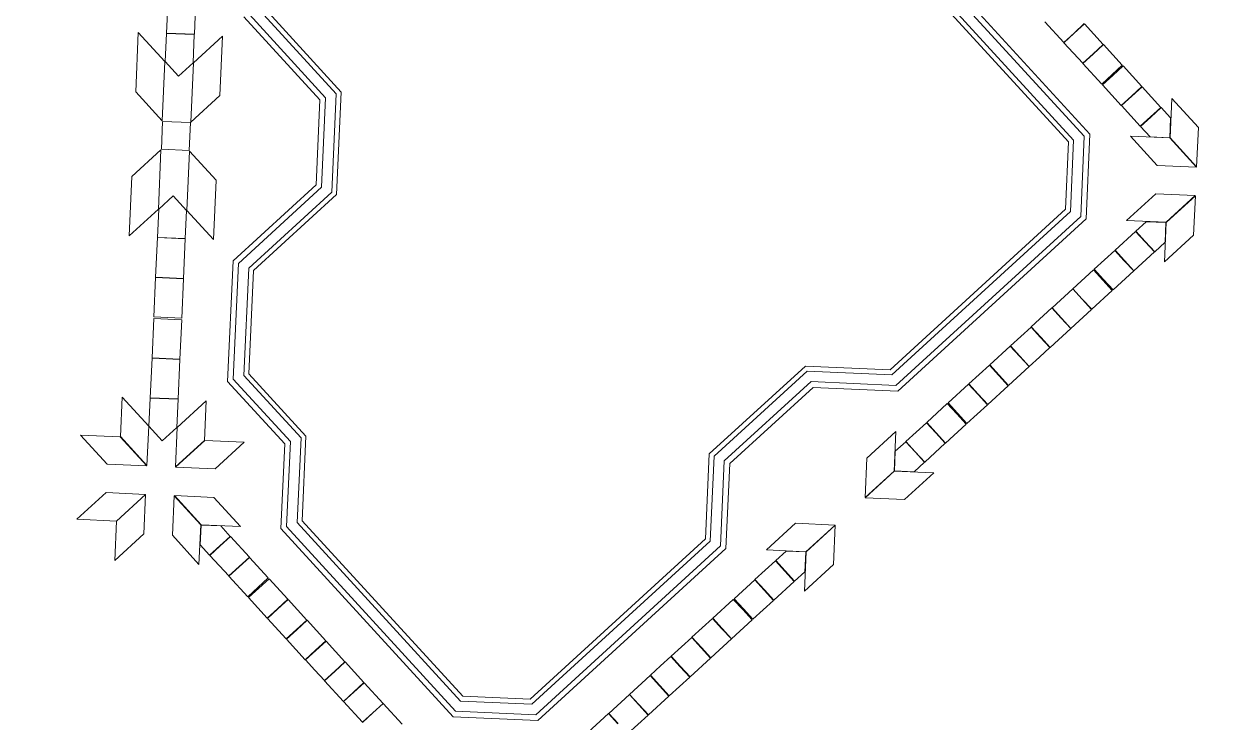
# Model space of a CAD drawing. Header units: inches. Extents: x 733725 to 1472938, y 4017711 to 8040520.
# Drawn here: x 734896.25 to 734913.26, y 4018814.39 to 4018824.41 of the extents above; entities that cross this region are included whole.
import ezdxf

# ---------------------------------------------------------------- set-up
doc = ezdxf.new("R2010")
doc.units = ezdxf.units.IN
doc.header["$MEASUREMENT"] = 0
doc.layers.add('H-HARAM3', color=123, linetype='Continuous', lineweight=5)
doc.layers.add('H-MAFSALL', color=31, linetype='Continuous', lineweight=13)

msp = doc.modelspace()

# ---------------------------------------------------------------- hatches: boundary and pattern name
at = {"layer": 'H-MAFSALL'}
h = msp.add_hatch(dxfattribs=at)
h.set_pattern_fill('ANGLE', color=256, scale=0.3, angle=45, style=0)
h.set_pattern_definition([(44.999999983, (-0.0012, 0.0002), (-1.4817422595, 1.4817422604), [1.524, -0.5715]), (134.999999983, (-0.0012, 0.0002), (-1.4817422604, -1.4817422595), [1.524, -0.5715])])
edge = h.paths.add_edge_path(flags=16)
edge.add_arc((734483.445, 4019138.19), 8, -50, 310)
edge = h.paths.add_edge_path(flags=16)
edge.add_arc((735041.69, 4018744.78), 5, 130, 310)
edge.add_arc((735041.69, 4018744.78), 5, -50, 130)
edge = h.paths.add_edge_path(flags=16)
edge.add_arc((734929.449, 4018650.032), 10, 307.1029, 310)
edge.add_line((734935.877, 4018642.372), (734935.481, 4018642.057))
edge = h.paths.add_edge_path(flags=16)
edge.add_arc((734448.304, 4018988.959), 5, -50, 310)
edge = h.paths.add_edge_path(flags=16)
edge.add_arc((734929.449, 4018650.032), 10, -50, 310)
edge = h.paths.add_edge_path()
edge.add_line((734470.495, 4018819.804), (734535.003, 4018852.189))
edge.add_line((734535.003, 4018852.189), (734535.003, 4018852.189))
edge.add_line((734535.003, 4018852.189), (734572.914, 4018810.916))
edge.add_arc((734615.714, 4018815.067), 43, 185.5397, 259.5981)
edge.add_line((734607.95, 4018772.774), (734656.259, 4018720.181))
edge.add_line((734656.259, 4018720.181), (734681.017, 4018702.881))
edge.add_line((734681.017, 4018702.881), (734689.467, 4018687.669))
edge.add_line((734689.467, 4018687.669), (734694.857, 4018680.12))
edge.add_line((734694.857, 4018680.12), (734719.321, 4018651.346))
edge.add_line((734719.321, 4018651.346), (734735.321, 4018631.946))
edge.add_line((734735.321, 4018631.946), (734738.811, 4018624.304))
edge.add_line((734738.811, 4018624.304), (734748.26, 4018603.512))
edge.add_line((734748.26, 4018603.512), (734747.516, 4018601.656))
edge.add_arc((734785.506, 4018511.871), 97.491, 107.72929, 112.93457, ccw=False)
edge.add_arc((734656.551, 4018541.881), 117.492, 25.08126, 32.34036, ccw=False)
edge.add_line((734762.964, 4018591.686), (734809.18, 4018581.942))
edge.add_line((734809.18, 4018581.942), (734866.219, 4018571.729))
edge.add_line((734866.219, 4018571.729), (734867.898, 4018578.513))
edge.add_line((734867.898, 4018578.513), (734907.725, 4018615.005))
edge.add_line((734907.725, 4018615.005), (734912.431, 4018609.829))
edge.add_line((734912.431, 4018609.829), (734975.64, 4018667.103))
edge.add_line((734975.64, 4018667.103), (734970.981, 4018672.229))
edge.add_line((734970.981, 4018672.229), (735032.04, 4018727.74))
edge.add_line((735032.04, 4018727.74), (735037.306, 4018722.006))
edge.add_line((735037.306, 4018722.006), (735052.413, 4018735.663))
edge.add_line((735052.413, 4018735.663), (735059.338, 4018741.922))
edge.add_line((735059.338, 4018741.922), (735066.401, 4018748.341))
edge.add_line((735066.401, 4018748.341), (735061.106, 4018754.165))
edge.add_line((735061.106, 4018754.165), (735117.118, 4018805.091))
edge.add_line((735117.118, 4018805.091), (735104.817, 4018818.622))
edge.add_line((735104.817, 4018818.622), (734958.677, 4018685.762))
edge.add_line((734958.677, 4018685.762), (734951.519, 4018693.635))
edge.add_line((734951.519, 4018693.635), (734933.872, 4018677.591))
edge.add_line((734933.872, 4018677.591), (734905.385, 4018651.693))
edge.add_line((734905.385, 4018651.693), (734888.108, 4018635.985))
edge.add_line((734888.108, 4018635.985), (734892.767, 4018630.86))
edge.add_line((734892.767, 4018630.86), (734854.667, 4018596.221))
edge.add_line((734854.667, 4018596.221), (734784.293, 4018608.823))
edge.add_arc((734788.7, 4018633.431), 25, 217.1653, 259.8479, ccw=False)
edge.add_line((734768.777, 4018618.328), (734704.047, 4018703.715))
edge.add_line((734704.047, 4018703.715), (734708.534, 4018710.947))
edge.add_line((734708.534, 4018710.947), (734700.207, 4018716.114))
edge.add_line((734700.207, 4018716.114), (734704.039, 4018722.289))
edge.add_line((734704.039, 4018722.289), (734698.091, 4018725.98))
edge.add_line((734698.091, 4018725.98), (734702.273, 4018732.721))
edge.add_line((734702.273, 4018732.721), (734702.336, 4018732.679))
edge.add_arc((734708.117, 4018741.415), 10.475, 236.5024, 314.0512)
edge.add_line((734715.401, 4018733.886), (734717.159, 4018735.485))
edge.add_line((734717.159, 4018735.485), (734722.231, 4018740.095))
edge.add_line((734722.231, 4018740.095), (734720.065, 4018742.478))
edge.add_line((734720.065, 4018742.478), (734726.132, 4018747.994))
edge.add_line((734726.132, 4018747.994), (734719.41, 4018755.387))
edge.add_line((734719.41, 4018755.387), (734713.218, 4018749.758))
edge.add_line((734713.218, 4018749.758), (734710.291, 4018752.978))
edge.add_line((734710.291, 4018752.978), (734716.483, 4018758.607))
edge.add_line((734716.483, 4018758.607), (734709.759, 4018766.003))
edge.add_line((734709.759, 4018766.003), (734703.567, 4018760.373))
edge.add_line((734703.567, 4018760.373), (734700.64, 4018763.593))
edge.add_line((734700.64, 4018763.593), (734706.832, 4018769.222))
edge.add_line((734706.832, 4018769.222), (734700.111, 4018776.616))
edge.add_line((734700.111, 4018776.616), (734694.4, 4018771.424))
edge.add_line((734694.4, 4018771.424), (734692.234, 4018773.807))
edge.add_line((734692.234, 4018773.807), (734686.631, 4018768.713))
edge.add_line((734686.631, 4018768.713), (734683.931, 4018766.258))
edge.add_arc((734691.488, 4018755.604), 13.062, 125.3471, 234.1486)
edge.add_line((734683.838, 4018745.017), (734679.674, 4018738.306))
edge.add_line((734679.674, 4018738.306), (734673.726, 4018741.996))
edge.add_line((734673.726, 4018741.996), (734673.41, 4018741.491))
edge.add_line((734673.41, 4018741.491), (734673.274, 4018741.576))
edge.add_line((734673.274, 4018741.576), (734669.424, 4018735.372))
edge.add_line((734669.424, 4018735.372), (734662.891, 4018739.425))
edge.add_line((734662.891, 4018739.425), (734661.12, 4018740.524))
edge.add_line((734661.12, 4018740.524), (734662.269, 4018742.424))
edge.add_line((734662.269, 4018742.424), (734639.091, 4018767.919))
edge.add_line((734639.091, 4018767.919), (734644.863, 4018773.166))
edge.add_line((734644.863, 4018773.166), (734641.27, 4018777.117))
edge.add_line((734641.27, 4018777.117), (734635.499, 4018771.87))
edge.add_line((734635.499, 4018771.87), (734624.539, 4018783.924))
edge.add_line((734624.539, 4018783.924), (734623.801, 4018783.25))
edge.add_line((734623.801, 4018783.25), (734611.491, 4018796.79))
edge.add_line((734611.491, 4018796.79), (734615.969, 4018800.904))
edge.add_line((734615.969, 4018800.904), (734613.206, 4018803.943))
edge.add_line((734613.206, 4018803.943), (734611.359, 4018802.264))
edge.add_line((734611.359, 4018802.264), (734611.02, 4018802.637))
edge.add_line((734611.02, 4018802.637), (734608.08, 4018802.777))
edge.add_line((734608.08, 4018802.777), (734607.708, 4018802.438))
edge.add_line((734607.708, 4018802.438), (734600.959, 4018809.861))
edge.add_line((734600.959, 4018809.861), (734601.332, 4018810.2))
edge.add_line((734601.332, 4018810.2), (734601.471, 4018813.14))
edge.add_line((734601.471, 4018813.14), (734601.133, 4018813.512))
edge.add_line((734601.133, 4018813.512), (734602.98, 4018815.191))
edge.add_line((734602.98, 4018815.191), (734600.195, 4018818.254))
edge.add_line((734600.195, 4018818.254), (734595.696, 4018814.164))
edge.add_line((734595.696, 4018814.164), (734583.386, 4018827.704))
edge.add_line((734583.386, 4018827.704), (734584.128, 4018828.375))
edge.add_line((734584.128, 4018828.375), (734573.169, 4018840.43))
edge.add_line((734573.169, 4018840.43), (734578.94, 4018845.677))
edge.add_line((734578.94, 4018845.677), (734575.348, 4018849.628))
edge.add_line((734575.348, 4018849.628), (734569.576, 4018844.381))
edge.add_line((734569.576, 4018844.381), (734546.398, 4018869.875))
edge.add_line((734546.398, 4018869.875), (734544.397, 4018868.912))
edge.add_line((734544.397, 4018868.912), (734540.057, 4018877.668))
edge.add_line((734540.057, 4018877.668), (734546.599, 4018880.911))
edge.add_line((734546.599, 4018880.911), (734546.526, 4018881.057))
edge.add_line((734546.526, 4018881.057), (734547.06, 4018881.322))
edge.add_line((734547.06, 4018881.322), (734543.952, 4018887.593))
edge.add_line((734543.952, 4018887.593), (734551.028, 4018891.101))
edge.add_arc((734562.294, 4018897.711), 13.062, 210.4016, 319.2031)
edge.add_line((734572.182, 4018889.177), (734580.485, 4018896.725))
edge.add_line((734580.485, 4018896.725), (734578.319, 4018899.107))
edge.add_line((734578.319, 4018899.107), (734584.029, 4018904.299))
edge.add_line((734584.029, 4018904.299), (734577.183, 4018911.579))
edge.add_line((734577.183, 4018911.579), (734571.116, 4018906.063))
edge.add_line((734571.116, 4018906.063), (734568.189, 4018909.283))
edge.add_line((734568.189, 4018909.283), (734574.256, 4018914.799))
edge.add_line((734574.256, 4018914.799), (734567.532, 4018922.195))
edge.add_line((734567.532, 4018922.195), (734561.465, 4018916.679))
edge.add_line((734561.465, 4018916.679), (734558.538, 4018919.898))
edge.add_line((734558.538, 4018919.898), (734564.605, 4018925.414))
edge.add_line((734564.605, 4018925.414), (734558.008, 4018932.921))
edge.add_line((734558.008, 4018932.921), (734551.941, 4018927.405))
edge.add_line((734551.941, 4018927.405), (734549.774, 4018929.787))
edge.add_line((734549.774, 4018929.787), (734542.945, 4018923.578))
edge.add_arc((734549.637, 4018915.633), 10.388, 130.1084, 208.8482)
edge.add_line((734540.538, 4018910.621), (734533.43, 4018907.097))
edge.add_line((734533.43, 4018907.097), (734530.321, 4018913.369))
edge.add_line((734530.321, 4018913.369), (734523.81, 4018910.141))
edge.add_line((734523.81, 4018910.141), (734519.422, 4018918.991))
edge.add_line((734519.422, 4018918.991), (734518.414, 4018918.49))
edge.add_line((734518.414, 4018918.49), (734483.652, 4018963.612))
edge.add_line((734483.652, 4018963.612), (734466.216, 4018986.25))
edge.add_arc((734446.342, 4018986.524), 19.876, -0.7881, 95.2465)
edge.add_line((734444.525, 4019006.316), (734441.745, 4019010.015))
edge.add_arc((734457.733, 4019022.03), 20, 159.6381, 216.9245, ccw=False)
edge.add_line((734438.983, 4019028.989), (734449.624, 4019057.661))
edge.add_arc((734468.375, 4019050.702), 20, 132.2751, 159.6381, ccw=False)
edge.add_line((734454.921, 4019065.5), (734492.174, 4019099.369))
edge.add_line((734492.174, 4019099.369), (734492.352, 4019103.094))
edge.add_line((734492.352, 4019103.094), (734518.495, 4019128.91))
edge.add_line((734518.495, 4019128.91), (734515.932, 4019129.032))
edge.add_line((734515.932, 4019129.032), (734509.618, 4019135.985))
edge.add_line((734509.618, 4019135.985), (734510.13, 4019146.749))
edge.add_line((734510.13, 4019146.749), (734519.735, 4019155.04))
edge.add_line((734519.735, 4019155.04), (734521.152, 4019171.133))
edge.add_line((734521.152, 4019171.133), (734507.472, 4019199.486))
edge.add_line((734507.472, 4019199.486), (734476.686, 4019171.099))
edge.add_line((734476.686, 4019171.099), (734472.574, 4019167.308))
edge.add_line((734472.574, 4019167.308), (734466.913, 4019162.087))
edge.add_line((734466.913, 4019162.087), (734466.392, 4019149.251))
edge.add_line((734466.392, 4019149.251), (734473.058, 4019142.023))
edge.add_line((734473.058, 4019142.023), (734470.728, 4019136.003))
edge.add_line((734470.728, 4019136.003), (734468.209, 4019122.907))
edge.add_line((734468.209, 4019122.907), (734466.607, 4019104.847))
edge.add_line((734466.607, 4019104.847), (734464.67, 4019103.328))
edge.add_line((734464.67, 4019103.328), (734460.43, 4019099.47))
edge.add_line((734460.43, 4019099.47), (734439.912, 4019080.557))
edge.add_arc((734466.972, 4019051.099), 40, 132.5703, 159.9333)
edge.add_line((734429.4, 4019064.824), (734425.787, 4019054.932))
edge.add_arc((734492.611, 4019019.499), 75.638, 152.06563, 155.27115)
edge.add_line((734423.91, 4019051.14), (734418.436, 4019034.299))
edge.add_line((734418.436, 4019034.299), (734418.393, 4019032.833))
edge.add_arc((734464.107, 4019027.499), 46.024, 173.3446, 190.8662)
edge.add_arc((734458.101, 4019026.815), 40, 191.5252, 222.5703)
edge.add_line((734428.643, 4018999.755), (734431.55, 4018996.591))
edge.add_arc((734450.637, 4018990.594), 20.007, 162.5586, 282.582)
edge.add_line((734454.995, 4018971.068), (734472.935, 4018951.538))
edge.add_line((734472.935, 4018951.538), (734489.366, 4018933.651))
edge.add_line((734489.366, 4018933.651), (734498.083, 4018916.295))
edge.add_line((734498.083, 4018916.295), (734467.009, 4018900.695))
edge.add_line((734467.009, 4018900.695), (734457.734, 4018896.038))
edge.add_line((734457.734, 4018896.038), (734446.846, 4018890.572))
edge.add_line((734446.846, 4018890.572), (734436.474, 4018885.365))
edge.add_line((734436.474, 4018885.365), (734448.8, 4018875.981))
edge.add_line((734448.8, 4018875.981), (734461.775, 4018837.145))
edge.add_line((734461.775, 4018837.145), (734470.495, 4018819.804))

# ---------------------------------------------------------------- linework, layer by layer
at = {"layer": 'H-HARAM3'}
for p, q in [((734909.067, 4018825.526), (734911.537, 4018822.826)), ((734909.067, 4018825.526), (734911.537, 4018822.826)), ((734909.031, 4018825.447), (734911.456, 4018822.796)), ((734909.031, 4018825.447), (734911.456, 4018822.796)), ((734908.93, 4018825.232), (734911.232, 4018822.715)), ((734908.93, 4018825.232), (734911.232, 4018822.715)), ((734908.962, 4018825.3), (734911.303, 4018822.741)), ((734908.962, 4018825.3), (734911.303, 4018822.741)), ((734898.294, 4018824.277), (734898.319, 4018824.844)), ((734898.294, 4018824.277), (734898.319, 4018824.844)), ((734898.719, 4018824.826), (734898.694, 4018824.259)), ((734898.719, 4018824.826), (734898.694, 4018824.259)), ((734900.494, 4018823.319), (734899.403, 4018824.512)), ((734900.494, 4018823.319), (734899.403, 4018824.512)), ((734900.576, 4018823.349), (734899.485, 4018824.541)), ((734900.576, 4018823.349), (734899.485, 4018824.541)), ((734900.728, 4018823.404), (734899.637, 4018824.597)), ((734900.728, 4018823.404), (734899.637, 4018824.597)), ((734900.8, 4018823.43), (734899.709, 4018824.623)), ((734900.8, 4018823.43), (734899.709, 4018824.623)), ((734911.161, 4018824.142), (734910.891, 4018824.437)), ((734911.161, 4018824.142), (734910.891, 4018824.437)), ((734911.456, 4018824.412), (734911.309, 4018824.277)), ((734911.456, 4018824.412), (734911.309, 4018824.277)), ((734911.312, 4018824.274), (734911.459, 4018824.409)), ((734911.312, 4018824.274), (734911.459, 4018824.409)), ((734911.459, 4018824.409), (734911.729, 4018824.114)), ((734911.459, 4018824.409), (734911.729, 4018824.114)), ((734897.89, 4018824.286), (734897.852, 4018823.435)), ((734897.89, 4018824.286), (734897.852, 4018823.435)), ((734898.271, 4018823.868), (734897.89, 4018824.286)), ((734898.271, 4018823.868), (734897.89, 4018824.286)), ((734898.276, 4018823.87), (734898.294, 4018824.273)), ((734898.276, 4018823.87), (734898.294, 4018824.273)), ((734898.694, 4018824.259), (734898.294, 4018824.277)), ((734898.694, 4018824.259), (734898.294, 4018824.277)), ((734898.294, 4018824.273), (734898.693, 4018824.255)), ((734898.294, 4018824.273), (734898.693, 4018824.255)), ((734898.693, 4018824.255), (734898.676, 4018823.852)), ((734898.693, 4018824.255), (734898.676, 4018823.852)), ((734898.68, 4018823.85), (734899.097, 4018824.232)), ((734898.68, 4018823.85), (734899.097, 4018824.232)), ((734899.097, 4018824.232), (734899.059, 4018823.381)), ((734899.097, 4018824.232), (734899.059, 4018823.381)), ((734911.309, 4018824.277), (734911.161, 4018824.142)), ((734911.309, 4018824.277), (734911.161, 4018824.142)), ((734911.164, 4018824.139), (734911.312, 4018824.274)), ((734911.164, 4018824.139), (734911.312, 4018824.274)), ((734911.434, 4018823.844), (734911.164, 4018824.139)), ((734911.434, 4018823.844), (734911.164, 4018824.139)), ((734911.582, 4018823.979), (734911.434, 4018823.844)), ((734911.582, 4018823.979), (734911.434, 4018823.844)), ((734911.437, 4018823.841), (734911.585, 4018823.976)), ((734911.437, 4018823.841), (734911.585, 4018823.976)), ((734911.729, 4018824.114), (734911.582, 4018823.979)), ((734911.729, 4018824.114), (734911.582, 4018823.979)), ((734911.585, 4018823.976), (734911.732, 4018824.111)), ((734911.585, 4018823.976), (734911.732, 4018824.111)), ((734911.732, 4018824.111), (734912.002, 4018823.816)), ((734911.732, 4018824.111), (734912.002, 4018823.816)), ((734898.234, 4018823.017), (734898.271, 4018823.868)), ((734898.234, 4018823.017), (734898.271, 4018823.868)), ((734898.467, 4018823.661), (734898.276, 4018823.87)), ((734898.467, 4018823.661), (734898.276, 4018823.87)), ((734898.676, 4018823.852), (734898.467, 4018823.661)), ((734898.676, 4018823.852), (734898.467, 4018823.661)), ((734898.642, 4018822.999), (734898.68, 4018823.85)), ((734898.642, 4018822.999), (734898.68, 4018823.85)), ((734911.707, 4018823.546), (734911.437, 4018823.841)), ((734911.707, 4018823.546), (734911.437, 4018823.841)), ((734912.002, 4018823.816), (734911.855, 4018823.681)), ((734912.002, 4018823.816), (734911.855, 4018823.681)), ((734911.865, 4018823.67), (734912.012, 4018823.805)), ((734911.865, 4018823.67), (734912.012, 4018823.805)), ((734912.012, 4018823.805), (734912.282, 4018823.509)), ((734912.012, 4018823.805), (734912.282, 4018823.509)), ((734911.855, 4018823.681), (734911.707, 4018823.546)), ((734911.855, 4018823.681), (734911.707, 4018823.546)), ((734911.717, 4018823.535), (734911.865, 4018823.67)), ((734911.717, 4018823.535), (734911.865, 4018823.67)), ((734911.987, 4018823.239), (734911.717, 4018823.535)), ((734911.987, 4018823.239), (734911.717, 4018823.535)), ((734912.282, 4018823.509), (734912.135, 4018823.374)), ((734912.282, 4018823.509), (734912.135, 4018823.374)), ((734912.138, 4018823.371), (734912.285, 4018823.506)), ((734912.138, 4018823.371), (734912.285, 4018823.506)), ((734912.285, 4018823.506), (734912.555, 4018823.211)), ((734912.285, 4018823.506), (734912.555, 4018823.211)), ((734897.852, 4018823.435), (734898.234, 4018823.017)), ((734897.852, 4018823.435), (734898.234, 4018823.017)), ((734899.059, 4018823.381), (734898.642, 4018822.999)), ((734899.059, 4018823.381), (734898.642, 4018822.999)), ((734900.44, 4018822.101), (734900.494, 4018823.319)), ((734900.44, 4018822.101), (734900.494, 4018823.319)), ((734900.519, 4018822.065), (734900.576, 4018823.349)), ((734900.519, 4018822.065), (734900.576, 4018823.349)), ((734900.666, 4018821.996), (734900.728, 4018823.404)), ((734900.666, 4018821.996), (734900.728, 4018823.404)), ((734900.734, 4018821.964), (734900.8, 4018823.43)), ((734900.734, 4018821.964), (734900.8, 4018823.43)), ((734912.135, 4018823.374), (734911.987, 4018823.239)), ((734912.135, 4018823.374), (734911.987, 4018823.239)), ((734911.99, 4018823.236), (734912.138, 4018823.371)), ((734911.99, 4018823.236), (734912.138, 4018823.371)), ((734912.686, 4018822.775), (734912.711, 4018823.34)), ((734912.686, 4018822.775), (734912.711, 4018823.34)), ((734912.711, 4018823.34), (734913.093, 4018822.922)), ((734912.711, 4018823.34), (734913.093, 4018822.922)), ((734912.26, 4018822.941), (734911.99, 4018823.236)), ((734912.26, 4018822.941), (734911.99, 4018823.236)), ((734912.555, 4018823.211), (734912.408, 4018823.076)), ((734912.555, 4018823.211), (734912.408, 4018823.076)), ((734912.411, 4018823.073), (734912.558, 4018823.208)), ((734912.411, 4018823.073), (734912.558, 4018823.208)), ((734912.558, 4018823.208), (734912.695, 4018823.059)), ((734912.558, 4018823.208), (734912.695, 4018823.059)), ((734898.22, 4018822.61), (734898.238, 4018823.01)), ((734898.22, 4018822.61), (734898.238, 4018823.01)), ((734898.238, 4018823.01), (734898.637, 4018822.992)), ((734898.238, 4018823.01), (734898.637, 4018822.992)), ((734898.637, 4018822.992), (734898.619, 4018822.592)), ((734898.637, 4018822.992), (734898.619, 4018822.592)), ((734912.408, 4018823.076), (734912.26, 4018822.941)), ((734912.408, 4018823.076), (734912.26, 4018822.941)), ((734912.263, 4018822.938), (734912.411, 4018823.073)), ((734912.263, 4018822.938), (734912.411, 4018823.073)), ((734912.4, 4018822.789), (734912.263, 4018822.938)), ((734912.4, 4018822.789), (734912.263, 4018822.938)), ((734912.695, 4018823.059), (734912.682, 4018822.776)), ((734912.695, 4018823.059), (734912.682, 4018822.776)), ((734911.456, 4018822.796), (734911.405, 4018821.648)), ((734911.456, 4018822.796), (734911.405, 4018821.648)), ((734911.537, 4018822.826), (734911.483, 4018821.612)), ((734911.537, 4018822.826), (734911.483, 4018821.612)), ((734912.118, 4018822.797), (734912.5, 4018822.379)), ((734912.683, 4018822.772), (734912.118, 4018822.797)), ((734912.683, 4018822.772), (734912.118, 4018822.797)), ((734912.118, 4018822.797), (734912.5, 4018822.379)), ((734912.682, 4018822.776), (734912.4, 4018822.789)), ((734912.682, 4018822.776), (734912.4, 4018822.789)), ((734913.065, 4018822.354), (734912.683, 4018822.772)), ((734913.065, 4018822.354), (734912.683, 4018822.772)), ((734913.068, 4018822.357), (734912.686, 4018822.775)), ((734913.068, 4018822.357), (734912.686, 4018822.775)), ((734913.093, 4018822.922), (734913.068, 4018822.357)), ((734913.093, 4018822.922), (734913.068, 4018822.357)), ((734897.798, 4018822.221), (734898.215, 4018822.603)), ((734897.798, 4018822.221), (734898.215, 4018822.603)), ((734898.215, 4018822.603), (734898.177, 4018821.752)), ((734898.215, 4018822.603), (734898.177, 4018821.752)), ((734898.619, 4018822.592), (734898.22, 4018822.61)), ((734898.619, 4018822.592), (734898.22, 4018822.61)), ((734911.232, 4018822.715), (734911.189, 4018821.749)), ((734911.232, 4018822.715), (734911.189, 4018821.749)), ((734911.303, 4018822.741), (734911.258, 4018821.717)), ((734911.303, 4018822.741), (734911.258, 4018821.717)), ((734898.624, 4018822.585), (734898.586, 4018821.734)), ((734898.624, 4018822.585), (734898.586, 4018821.734)), ((734899.005, 4018822.167), (734898.624, 4018822.585)), ((734899.005, 4018822.167), (734898.624, 4018822.585)), ((734912.5, 4018822.379), (734913.065, 4018822.354)), ((734912.5, 4018822.379), (734913.065, 4018822.354)), ((734897.76, 4018821.37), (734897.798, 4018822.221)), ((734897.76, 4018821.37), (734897.798, 4018822.221)), ((734898.967, 4018821.316), (734899.005, 4018822.167)), ((734898.967, 4018821.316), (734899.005, 4018822.167)), ((734899.248, 4018821.01), (734900.44, 4018822.101)), ((734899.248, 4018821.01), (734900.44, 4018822.101)), ((734898.182, 4018821.75), (734898.39, 4018821.941)), ((734898.182, 4018821.75), (734898.39, 4018821.941)), ((734898.39, 4018821.941), (734898.581, 4018821.732)), ((734898.39, 4018821.941), (734898.581, 4018821.732)), ((734899.326, 4018820.974), (734900.519, 4018822.065)), ((734899.326, 4018820.974), (734900.519, 4018822.065)), ((734899.473, 4018820.905), (734900.666, 4018821.996)), ((734899.473, 4018820.905), (734900.666, 4018821.996)), ((734899.542, 4018820.873), (734900.734, 4018821.964)), ((734899.542, 4018820.873), (734900.734, 4018821.964)), ((734912.064, 4018821.589), (734912.482, 4018821.971)), ((734912.064, 4018821.589), (734912.482, 4018821.971)), ((734912.482, 4018821.971), (734913.047, 4018821.946)), ((734912.482, 4018821.971), (734913.047, 4018821.946)), ((734913.047, 4018821.946), (734912.629, 4018821.564)), ((734913.047, 4018821.946), (734912.629, 4018821.564)), ((734913.05, 4018821.943), (734912.632, 4018821.561)), ((734913.05, 4018821.943), (734912.632, 4018821.561)), ((734913.025, 4018821.378), (734913.05, 4018821.943)), ((734913.025, 4018821.378), (734913.05, 4018821.943)), ((734898.177, 4018821.752), (734897.76, 4018821.37)), ((734898.177, 4018821.752), (734897.76, 4018821.37)), ((734898.164, 4018821.347), (734898.182, 4018821.75)), ((734898.164, 4018821.347), (734898.182, 4018821.75)), ((734911.189, 4018821.749), (734908.673, 4018819.447)), ((734911.189, 4018821.749), (734908.673, 4018819.447)), ((734898.581, 4018821.732), (734898.563, 4018821.329)), ((734898.581, 4018821.732), (734898.563, 4018821.329)), ((734898.586, 4018821.734), (734898.967, 4018821.316)), ((734898.586, 4018821.734), (734898.967, 4018821.316)), ((734911.258, 4018821.717), (734908.698, 4018819.376)), ((734911.258, 4018821.717), (734908.698, 4018819.376)), ((734911.405, 4018821.648), (734908.754, 4018819.223)), ((734911.405, 4018821.648), (734908.754, 4018819.223)), ((734911.483, 4018821.612), (734908.783, 4018819.142)), ((734911.483, 4018821.612), (734908.783, 4018819.142)), ((734912.629, 4018821.564), (734912.064, 4018821.589)), ((734912.629, 4018821.564), (734912.064, 4018821.589)), ((734912.193, 4018821.433), (734911.898, 4018821.163)), ((734912.193, 4018821.433), (734911.898, 4018821.163)), ((734912.328, 4018821.285), (734912.193, 4018821.433)), ((734912.328, 4018821.285), (734912.193, 4018821.433)), ((734912.345, 4018821.572), (734912.196, 4018821.436)), ((734912.345, 4018821.572), (734912.196, 4018821.436)), ((734912.196, 4018821.436), (734912.331, 4018821.288)), ((734912.196, 4018821.436), (734912.331, 4018821.288)), ((734912.628, 4018821.56), (734912.345, 4018821.572)), ((734912.628, 4018821.56), (734912.345, 4018821.572)), ((734912.632, 4018821.561), (734912.607, 4018820.996)), ((734912.632, 4018821.561), (734912.607, 4018820.996)), ((734912.615, 4018821.277), (734912.628, 4018821.56)), ((734912.615, 4018821.277), (734912.628, 4018821.56)), ((734898.138, 4018820.776), (734898.163, 4018821.343)), ((734898.138, 4018820.776), (734898.163, 4018821.343)), ((734898.163, 4018821.343), (734898.563, 4018821.325)), ((734898.163, 4018821.343), (734898.563, 4018821.325)), ((734898.563, 4018821.329), (734898.164, 4018821.347)), ((734898.563, 4018821.329), (734898.164, 4018821.347)), ((734898.563, 4018821.325), (734898.538, 4018820.758)), ((734898.563, 4018821.325), (734898.538, 4018820.758)), ((734912.463, 4018821.138), (734912.328, 4018821.285)), ((734912.463, 4018821.138), (734912.328, 4018821.285)), ((734912.331, 4018821.288), (734912.466, 4018821.141)), ((734912.331, 4018821.288), (734912.466, 4018821.141)), ((734912.466, 4018821.141), (734912.615, 4018821.277)), ((734912.466, 4018821.141), (734912.615, 4018821.277)), ((734912.607, 4018820.996), (734913.025, 4018821.378)), ((734912.607, 4018820.996), (734913.025, 4018821.378)), ((734911.895, 4018821.16), (734911.599, 4018820.89)), ((734911.895, 4018821.16), (734911.599, 4018820.89)), ((734912.03, 4018821.012), (734911.895, 4018821.16)), ((734912.03, 4018821.012), (734911.895, 4018821.16)), ((734911.898, 4018821.163), (734912.033, 4018821.015)), ((734911.898, 4018821.163), (734912.033, 4018821.015)), ((734912.168, 4018820.868), (734912.463, 4018821.138)), ((734912.168, 4018820.868), (734912.463, 4018821.138)), ((734899.171, 4018819.281), (734899.248, 4018821.01)), ((734899.171, 4018819.281), (734899.248, 4018821.01)), ((734899.252, 4018819.311), (734899.326, 4018820.974)), ((734899.252, 4018819.311), (734899.326, 4018820.974)), ((734899.405, 4018819.366), (734899.473, 4018820.905)), ((734899.405, 4018819.366), (734899.473, 4018820.905)), ((734912.165, 4018820.865), (734912.03, 4018821.012)), ((734912.165, 4018820.865), (734912.03, 4018821.012)), ((734912.033, 4018821.015), (734912.168, 4018820.868)), ((734912.033, 4018821.015), (734912.168, 4018820.868)), ((734898.113, 4018820.205), (734898.138, 4018820.771)), ((734898.113, 4018820.205), (734898.138, 4018820.771)), ((734898.538, 4018820.758), (734898.138, 4018820.776)), ((734898.538, 4018820.758), (734898.138, 4018820.776)), ((734898.138, 4018820.771), (734898.538, 4018820.754)), ((734898.138, 4018820.771), (734898.538, 4018820.754)), ((734898.538, 4018820.754), (734898.512, 4018820.187)), ((734898.538, 4018820.754), (734898.512, 4018820.187)), ((734899.476, 4018819.392), (734899.542, 4018820.873)), ((734899.476, 4018819.392), (734899.542, 4018820.873)), ((734911.588, 4018820.88), (734911.293, 4018820.61)), ((734911.588, 4018820.88), (734911.293, 4018820.61)), ((734911.723, 4018820.732), (734911.588, 4018820.88)), ((734911.723, 4018820.732), (734911.588, 4018820.88)), ((734911.599, 4018820.89), (734911.734, 4018820.742)), ((734911.599, 4018820.89), (734911.734, 4018820.742)), ((734911.858, 4018820.585), (734911.723, 4018820.732)), ((734911.858, 4018820.585), (734911.723, 4018820.732)), ((734911.734, 4018820.742), (734911.869, 4018820.595)), ((734911.734, 4018820.742), (734911.869, 4018820.595)), ((734911.869, 4018820.595), (734912.165, 4018820.865)), ((734911.869, 4018820.595), (734912.165, 4018820.865)), ((734911.29, 4018820.607), (734910.995, 4018820.337)), ((734911.29, 4018820.607), (734910.995, 4018820.337)), ((734911.425, 4018820.459), (734911.29, 4018820.607)), ((734911.425, 4018820.459), (734911.29, 4018820.607)), ((734911.293, 4018820.61), (734911.428, 4018820.462)), ((734911.293, 4018820.61), (734911.428, 4018820.462)), ((734911.563, 4018820.315), (734911.858, 4018820.585)), ((734911.563, 4018820.315), (734911.858, 4018820.585)), ((734911.56, 4018820.312), (734911.425, 4018820.459)), ((734911.56, 4018820.312), (734911.425, 4018820.459)), ((734911.428, 4018820.462), (734911.563, 4018820.315)), ((734911.428, 4018820.462), (734911.563, 4018820.315)), ((734910.992, 4018820.334), (734910.696, 4018820.064)), ((734910.992, 4018820.334), (734910.696, 4018820.064)), ((734911.127, 4018820.186), (734910.992, 4018820.334)), ((734911.127, 4018820.186), (734910.992, 4018820.334)), ((734910.995, 4018820.337), (734911.13, 4018820.189)), ((734910.995, 4018820.337), (734911.13, 4018820.189)), ((734911.265, 4018820.042), (734911.56, 4018820.312)), ((734911.265, 4018820.042), (734911.56, 4018820.312)), ((734898.087, 4018819.618), (734898.112, 4018820.184)), ((734898.087, 4018819.618), (734898.112, 4018820.184)), ((734898.112, 4018820.184), (734898.512, 4018820.166)), ((734898.112, 4018820.184), (734898.512, 4018820.166)), ((734898.512, 4018820.187), (734898.113, 4018820.205)), ((734898.512, 4018820.187), (734898.113, 4018820.205)), ((734898.512, 4018820.166), (734898.486, 4018819.6)), ((734898.512, 4018820.166), (734898.486, 4018819.6)), ((734910.693, 4018820.061), (734910.546, 4018819.926)), ((734910.693, 4018820.061), (734910.546, 4018819.926)), ((734910.828, 4018819.913), (734910.693, 4018820.061)), ((734910.828, 4018819.913), (734910.693, 4018820.061)), ((734910.696, 4018820.064), (734910.831, 4018819.916)), ((734910.696, 4018820.064), (734910.831, 4018819.916)), ((734911.262, 4018820.039), (734911.127, 4018820.186)), ((734911.262, 4018820.039), (734911.127, 4018820.186)), ((734911.13, 4018820.189), (734911.265, 4018820.042)), ((734911.13, 4018820.189), (734911.265, 4018820.042)), ((734910.546, 4018819.926), (734910.398, 4018819.791)), ((734910.546, 4018819.926), (734910.398, 4018819.791)), ((734910.963, 4018819.766), (734910.828, 4018819.913)), ((734910.963, 4018819.766), (734910.828, 4018819.913)), ((734910.831, 4018819.916), (734910.966, 4018819.769)), ((734910.831, 4018819.916), (734910.966, 4018819.769)), ((734910.966, 4018819.769), (734911.262, 4018820.039)), ((734910.966, 4018819.769), (734911.262, 4018820.039)), ((734910.395, 4018819.788), (734910.1, 4018819.518)), ((734910.395, 4018819.788), (734910.1, 4018819.518)), ((734910.53, 4018819.64), (734910.395, 4018819.788)), ((734910.53, 4018819.64), (734910.395, 4018819.788)), ((734910.398, 4018819.791), (734910.533, 4018819.643)), ((734910.398, 4018819.791), (734910.533, 4018819.643)), ((734910.816, 4018819.631), (734910.963, 4018819.766)), ((734910.816, 4018819.631), (734910.963, 4018819.766)), ((734898.061, 4018819.047), (734898.087, 4018819.614)), ((734898.061, 4018819.047), (734898.087, 4018819.614)), ((734898.486, 4018819.6), (734898.087, 4018819.618)), ((734898.486, 4018819.6), (734898.087, 4018819.618)), ((734898.087, 4018819.614), (734898.486, 4018819.596)), ((734898.087, 4018819.614), (734898.486, 4018819.596)), ((734898.486, 4018819.596), (734898.461, 4018819.029)), ((734898.486, 4018819.596), (734898.461, 4018819.029)), ((734910.665, 4018819.493), (734910.53, 4018819.64)), ((734910.665, 4018819.493), (734910.53, 4018819.64)), ((734910.533, 4018819.643), (734910.668, 4018819.496)), ((734910.533, 4018819.643), (734910.668, 4018819.496)), ((734910.668, 4018819.496), (734910.816, 4018819.631)), ((734910.668, 4018819.496), (734910.816, 4018819.631)), ((734900.223, 4018818.472), (734899.405, 4018819.366)), ((734900.223, 4018818.472), (734899.405, 4018819.366)), ((734900.294, 4018818.498), (734899.476, 4018819.392)), ((734900.294, 4018818.498), (734899.476, 4018819.392)), ((734907.456, 4018819.501), (734906.078, 4018818.241)), ((734907.456, 4018819.501), (734906.078, 4018818.241)), ((734907.482, 4018819.43), (734906.147, 4018818.208)), ((734907.482, 4018819.43), (734906.147, 4018818.208)), ((734908.673, 4018819.447), (734907.456, 4018819.501)), ((734908.673, 4018819.447), (734907.456, 4018819.501)), ((734908.698, 4018819.376), (734907.482, 4018819.43)), ((734908.698, 4018819.376), (734907.482, 4018819.43)), ((734910.096, 4018819.515), (734909.801, 4018819.245)), ((734910.096, 4018819.515), (734909.801, 4018819.245)), ((734910.231, 4018819.368), (734910.096, 4018819.515)), ((734910.231, 4018819.368), (734910.096, 4018819.515)), ((734910.1, 4018819.518), (734910.235, 4018819.371)), ((734910.1, 4018819.518), (734910.235, 4018819.371)), ((734910.366, 4018819.22), (734910.231, 4018819.368)), ((734910.366, 4018819.22), (734910.231, 4018819.368)), ((734910.235, 4018819.371), (734910.37, 4018819.223)), ((734910.235, 4018819.371), (734910.37, 4018819.223)), ((734910.37, 4018819.223), (734910.665, 4018819.493)), ((734910.37, 4018819.223), (734910.665, 4018819.493)), ((734899.989, 4018818.387), (734899.171, 4018819.281)), ((734899.989, 4018818.387), (734899.171, 4018819.281)), ((734900.07, 4018818.417), (734899.252, 4018819.311)), ((734900.07, 4018818.417), (734899.252, 4018819.311)), ((734907.538, 4018819.278), (734906.294, 4018818.14)), ((734907.538, 4018819.278), (734906.294, 4018818.14)), ((734907.567, 4018819.196), (734906.372, 4018818.103)), ((734907.567, 4018819.196), (734906.372, 4018818.103)), ((734908.754, 4018819.223), (734907.538, 4018819.278)), ((734908.754, 4018819.223), (734907.538, 4018819.278)), ((734908.783, 4018819.142), (734907.567, 4018819.196)), ((734908.783, 4018819.142), (734907.567, 4018819.196)), ((734909.798, 4018819.242), (734909.503, 4018818.972)), ((734909.798, 4018819.242), (734909.503, 4018818.972)), ((734909.933, 4018819.095), (734909.798, 4018819.242)), ((734909.933, 4018819.095), (734909.798, 4018819.242)), ((734909.801, 4018819.245), (734909.936, 4018819.098)), ((734909.801, 4018819.245), (734909.936, 4018819.098)), ((734910.071, 4018818.95), (734910.366, 4018819.22)), ((734910.071, 4018818.95), (734910.366, 4018819.22)), ((734897.632, 4018818.49), (734897.657, 4018819.055)), ((734897.632, 4018818.49), (734897.657, 4018819.055)), ((734897.657, 4018819.055), (734898.039, 4018818.638)), ((734897.657, 4018819.055), (734898.039, 4018818.638)), ((734898.043, 4018818.639), (734898.061, 4018819.042)), ((734898.043, 4018818.639), (734898.061, 4018819.042)), ((734898.461, 4018819.029), (734898.061, 4018819.047)), ((734898.461, 4018819.029), (734898.061, 4018819.047)), ((734898.061, 4018819.042), (734898.461, 4018819.025)), ((734898.061, 4018819.042), (734898.461, 4018819.025)), ((734898.461, 4018819.025), (734898.443, 4018818.622)), ((734898.461, 4018819.025), (734898.443, 4018818.622)), ((734910.068, 4018818.947), (734909.933, 4018819.095)), ((734910.068, 4018818.947), (734909.933, 4018819.095)), ((734909.936, 4018819.098), (734910.071, 4018818.95)), ((734909.936, 4018819.098), (734910.071, 4018818.95)), ((734898.864, 4018819.001), (734898.447, 4018818.62)), ((734898.864, 4018819.001), (734898.447, 4018818.62)), ((734898.839, 4018818.436), (734898.864, 4018819.001)), ((734898.839, 4018818.436), (734898.864, 4018819.001)), ((734909.492, 4018818.962), (734909.197, 4018818.692)), ((734909.492, 4018818.962), (734909.197, 4018818.692)), ((734909.627, 4018818.814), (734909.492, 4018818.962)), ((734909.627, 4018818.814), (734909.492, 4018818.962)), ((734909.503, 4018818.972), (734909.638, 4018818.825)), ((734909.503, 4018818.972), (734909.638, 4018818.825)), ((734909.773, 4018818.677), (734910.068, 4018818.947)), ((734909.773, 4018818.677), (734910.068, 4018818.947)), ((734909.194, 4018818.689), (734908.898, 4018818.419)), ((734909.194, 4018818.689), (734908.898, 4018818.419)), ((734909.328, 4018818.542), (734909.194, 4018818.689)), ((734909.328, 4018818.542), (734909.194, 4018818.689)), ((734909.197, 4018818.692), (734909.332, 4018818.544)), ((734909.197, 4018818.692), (734909.332, 4018818.544)), ((734909.762, 4018818.667), (734909.627, 4018818.814)), ((734909.762, 4018818.667), (734909.627, 4018818.814)), ((734909.638, 4018818.825), (734909.773, 4018818.677)), ((734909.638, 4018818.825), (734909.773, 4018818.677)), ((734897.063, 4018818.512), (734897.445, 4018818.095)), ((734897.628, 4018818.487), (734897.063, 4018818.512)), ((734897.063, 4018818.512), (734897.445, 4018818.095)), ((734897.628, 4018818.487), (734897.063, 4018818.512)), ((734898.039, 4018818.638), (734898.014, 4018818.073)), ((734898.039, 4018818.638), (734898.014, 4018818.073)), ((734898.234, 4018818.431), (734898.043, 4018818.639)), ((734898.234, 4018818.431), (734898.043, 4018818.639)), ((734898.443, 4018818.622), (734898.234, 4018818.431)), ((734898.443, 4018818.622), (734898.234, 4018818.431)), ((734898.447, 4018818.62), (734898.422, 4018818.054)), ((734898.447, 4018818.62), (734898.422, 4018818.054)), ((734908.754, 4018818.561), (734908.337, 4018818.179)), ((734908.754, 4018818.561), (734908.337, 4018818.179)), ((734908.729, 4018817.996), (734908.754, 4018818.561)), ((734908.729, 4018817.996), (734908.754, 4018818.561)), ((734909.463, 4018818.394), (734909.328, 4018818.542)), ((734909.463, 4018818.394), (734909.328, 4018818.542)), ((734909.332, 4018818.544), (734909.467, 4018818.397)), ((734909.332, 4018818.544), (734909.467, 4018818.397)), ((734909.467, 4018818.397), (734909.762, 4018818.667)), ((734909.467, 4018818.397), (734909.762, 4018818.667)), ((734898.01, 4018818.07), (734897.628, 4018818.487)), ((734898.01, 4018818.07), (734897.628, 4018818.487)), ((734898.014, 4018818.073), (734897.632, 4018818.49)), ((734898.014, 4018818.073), (734897.632, 4018818.49)), ((734898.422, 4018818.054), (734898.839, 4018818.436)), ((734898.422, 4018818.054), (734898.839, 4018818.436)), ((734898.425, 4018818.051), (734898.842, 4018818.433)), ((734898.425, 4018818.051), (734898.842, 4018818.433)), ((734898.842, 4018818.433), (734899.407, 4018818.408)), ((734898.842, 4018818.433), (734899.407, 4018818.408)), ((734899.407, 4018818.408), (734898.99, 4018818.026)), ((734899.407, 4018818.408), (734898.99, 4018818.026)), ((734899.934, 4018817.171), (734899.989, 4018818.387)), ((734899.934, 4018817.171), (734899.989, 4018818.387)), ((734900.016, 4018817.201), (734900.07, 4018818.417)), ((734900.016, 4018817.201), (734900.07, 4018818.417)), ((734900.168, 4018817.256), (734900.223, 4018818.472)), ((734900.168, 4018817.256), (734900.223, 4018818.472)), ((734900.24, 4018817.282), (734900.294, 4018818.498)), ((734900.24, 4018817.282), (734900.294, 4018818.498)), ((734908.895, 4018818.416), (734908.746, 4018818.28)), ((734908.895, 4018818.416), (734908.746, 4018818.28)), ((734909.03, 4018818.269), (734908.895, 4018818.416)), ((734909.03, 4018818.269), (734908.895, 4018818.416)), ((734908.898, 4018818.419), (734909.033, 4018818.272)), ((734908.898, 4018818.419), (734909.033, 4018818.272)), ((734909.168, 4018818.124), (734909.463, 4018818.394)), ((734909.168, 4018818.124), (734909.463, 4018818.394)), ((734906.078, 4018818.241), (734906.024, 4018817.024)), ((734906.078, 4018818.241), (734906.024, 4018817.024)), ((734906.147, 4018818.208), (734906.093, 4018816.992)), ((734906.147, 4018818.208), (734906.093, 4018816.992)), ((734908.337, 4018818.179), (734908.312, 4018817.614)), ((734908.337, 4018818.179), (734908.312, 4018817.614)), ((734908.746, 4018818.28), (734908.733, 4018817.997)), ((734908.746, 4018818.28), (734908.733, 4018817.997)), ((734909.165, 4018818.121), (734909.03, 4018818.269)), ((734909.165, 4018818.121), (734909.03, 4018818.269)), ((734909.033, 4018818.272), (734909.168, 4018818.124)), ((734909.033, 4018818.272), (734909.168, 4018818.124)), ((734897.445, 4018818.095), (734898.01, 4018818.07)), ((734897.445, 4018818.095), (734898.01, 4018818.07)), ((734898.99, 4018818.026), (734898.425, 4018818.051)), ((734898.99, 4018818.026), (734898.425, 4018818.051)), ((734906.294, 4018818.14), (734906.24, 4018816.924)), ((734906.294, 4018818.14), (734906.24, 4018816.924)), ((734906.372, 4018818.103), (734906.318, 4018816.887)), ((734906.372, 4018818.103), (734906.318, 4018816.887)), ((734909.016, 4018817.984), (734909.165, 4018818.121)), ((734909.016, 4018817.984), (734909.165, 4018818.121)), ((734908.312, 4018817.614), (734908.729, 4018817.996)), ((734908.312, 4018817.614), (734908.729, 4018817.996)), ((734908.315, 4018817.611), (734908.732, 4018817.993)), ((734908.315, 4018817.611), (734908.732, 4018817.993)), ((734908.732, 4018817.993), (734909.297, 4018817.968)), ((734908.732, 4018817.993), (734909.297, 4018817.968)), ((734908.733, 4018817.997), (734909.016, 4018817.984)), ((734908.733, 4018817.997), (734909.016, 4018817.984)), ((734909.297, 4018817.968), (734908.88, 4018817.586)), ((734909.297, 4018817.968), (734908.88, 4018817.586)), ((734897.01, 4018817.305), (734897.427, 4018817.686)), ((734897.01, 4018817.305), (734897.427, 4018817.686)), ((734897.427, 4018817.686), (734897.992, 4018817.661)), ((734897.427, 4018817.686), (734897.992, 4018817.661)), ((734897.992, 4018817.661), (734897.575, 4018817.279)), ((734897.992, 4018817.661), (734897.575, 4018817.279)), ((734897.995, 4018817.658), (734897.578, 4018817.276)), ((734897.995, 4018817.658), (734897.578, 4018817.276)), ((734897.97, 4018817.093), (734897.995, 4018817.658)), ((734897.97, 4018817.093), (734897.995, 4018817.658)), ((734898.378, 4018817.075), (734898.403, 4018817.64)), ((734898.378, 4018817.075), (734898.403, 4018817.64)), ((734898.403, 4018817.64), (734898.785, 4018817.222)), ((734898.403, 4018817.64), (734898.785, 4018817.222)), ((734898.972, 4018817.618), (734898.407, 4018817.643)), ((734898.407, 4018817.643), (734898.789, 4018817.225)), ((734898.972, 4018817.618), (734898.407, 4018817.643)), ((734898.407, 4018817.643), (734898.789, 4018817.225)), ((734899.354, 4018817.2), (734898.972, 4018817.618)), ((734899.354, 4018817.2), (734898.972, 4018817.618)), ((734908.88, 4018817.586), (734908.315, 4018817.611)), ((734908.88, 4018817.586), (734908.315, 4018817.611)), ((734897.575, 4018817.279), (734897.01, 4018817.305)), ((734897.575, 4018817.279), (734897.01, 4018817.305)), ((734897.578, 4018817.276), (734897.553, 4018816.711)), ((734897.578, 4018817.276), (734897.553, 4018816.711)), ((734898.785, 4018817.222), (734898.76, 4018816.657)), ((734898.785, 4018817.222), (734898.76, 4018816.657)), ((734898.79, 4018817.221), (734898.777, 4018816.938)), ((734898.79, 4018817.221), (734898.777, 4018816.938)), ((734898.789, 4018817.225), (734899.354, 4018817.2)), ((734898.789, 4018817.225), (734899.354, 4018817.2)), ((734899.072, 4018817.208), (734898.79, 4018817.221)), ((734899.072, 4018817.208), (734898.79, 4018817.221)), ((734899.209, 4018817.059), (734899.072, 4018817.208)), ((734899.209, 4018817.059), (734899.072, 4018817.208)), ((734902.404, 4018814.471), (734899.934, 4018817.171)), ((734902.404, 4018814.471), (734899.934, 4018817.171)), ((734902.441, 4018814.55), (734900.016, 4018817.201)), ((734902.441, 4018814.55), (734900.016, 4018817.201)), ((734902.51, 4018814.697), (734900.168, 4018817.256)), ((734902.51, 4018814.697), (734900.168, 4018817.256)), ((734902.542, 4018814.765), (734900.24, 4018817.282)), ((734902.542, 4018814.765), (734900.24, 4018817.282)), ((734906.899, 4018816.864), (734907.317, 4018817.246)), ((734906.899, 4018816.864), (734907.317, 4018817.246)), ((734907.317, 4018817.246), (734907.882, 4018817.221)), ((734907.317, 4018817.246), (734907.882, 4018817.221)), ((734907.882, 4018817.221), (734907.464, 4018816.839)), ((734907.882, 4018817.221), (734907.464, 4018816.839)), ((734907.885, 4018817.218), (734907.467, 4018816.836)), ((734907.885, 4018817.218), (734907.467, 4018816.836)), ((734907.86, 4018816.653), (734907.885, 4018817.218)), ((734907.86, 4018816.653), (734907.885, 4018817.218)), ((734897.553, 4018816.711), (734897.97, 4018817.093)), ((734897.553, 4018816.711), (734897.97, 4018817.093)), ((734898.76, 4018816.657), (734898.378, 4018817.075)), ((734898.76, 4018816.657), (734898.378, 4018817.075)), ((734899.061, 4018816.924), (734899.209, 4018817.059)), ((734899.061, 4018816.924), (734899.209, 4018817.059)), ((734899.212, 4018817.056), (734899.064, 4018816.921)), ((734899.212, 4018817.056), (734899.064, 4018816.921)), ((734899.482, 4018816.761), (734899.212, 4018817.056)), ((734899.482, 4018816.761), (734899.212, 4018817.056)), ((734906.024, 4018817.024), (734903.508, 4018814.722)), ((734906.024, 4018817.024), (734903.508, 4018814.722)), ((734906.093, 4018816.992), (734903.534, 4018814.651)), ((734906.093, 4018816.992), (734903.534, 4018814.651)), ((734898.777, 4018816.938), (734898.913, 4018816.789)), ((734898.777, 4018816.938), (734898.913, 4018816.789)), ((734898.913, 4018816.789), (734899.061, 4018816.924)), ((734898.913, 4018816.789), (734899.061, 4018816.924)), ((734899.064, 4018816.921), (734898.916, 4018816.786)), ((734899.064, 4018816.921), (734898.916, 4018816.786)), ((734906.24, 4018816.924), (734903.589, 4018814.499)), ((734906.24, 4018816.924), (734903.589, 4018814.499)), ((734906.318, 4018816.887), (734903.618, 4018814.417)), ((734906.318, 4018816.887), (734903.618, 4018814.417)), ((734907.464, 4018816.839), (734906.899, 4018816.864)), ((734907.464, 4018816.839), (734906.899, 4018816.864)), ((734907.031, 4018816.711), (734907.181, 4018816.848)), ((734907.031, 4018816.711), (734907.181, 4018816.848)), ((734907.181, 4018816.848), (734907.463, 4018816.835)), ((734907.181, 4018816.848), (734907.463, 4018816.835)), ((734907.467, 4018816.836), (734907.442, 4018816.271)), ((734907.467, 4018816.836), (734907.442, 4018816.271)), ((734907.463, 4018816.835), (734907.451, 4018816.552)), ((734907.463, 4018816.835), (734907.451, 4018816.552)), ((734898.916, 4018816.786), (734899.186, 4018816.491)), ((734898.916, 4018816.786), (734899.186, 4018816.491)), ((734899.334, 4018816.626), (734899.482, 4018816.761)), ((734899.334, 4018816.626), (734899.482, 4018816.761)), ((734899.484, 4018816.758), (734899.337, 4018816.623)), ((734899.484, 4018816.758), (734899.337, 4018816.623)), ((734899.754, 4018816.463), (734899.484, 4018816.758)), ((734899.754, 4018816.463), (734899.484, 4018816.758)), ((734906.733, 4018816.438), (734907.028, 4018816.708)), ((734906.733, 4018816.438), (734907.028, 4018816.708)), ((734907.028, 4018816.708), (734907.163, 4018816.561)), ((734907.028, 4018816.708), (734907.163, 4018816.561)), ((734907.166, 4018816.564), (734907.031, 4018816.711)), ((734907.166, 4018816.564), (734907.031, 4018816.711)), ((734907.442, 4018816.271), (734907.86, 4018816.653)), ((734907.442, 4018816.271), (734907.86, 4018816.653)), ((734899.186, 4018816.491), (734899.334, 4018816.626)), ((734899.186, 4018816.491), (734899.334, 4018816.626)), ((734899.337, 4018816.623), (734899.189, 4018816.488)), ((734899.337, 4018816.623), (734899.189, 4018816.488)), ((734899.189, 4018816.488), (734899.459, 4018816.193)), ((734899.189, 4018816.488), (734899.459, 4018816.193)), ((734907.163, 4018816.561), (734907.298, 4018816.413)), ((734907.163, 4018816.561), (734907.298, 4018816.413)), ((734907.301, 4018816.416), (734907.166, 4018816.564)), ((734907.301, 4018816.416), (734907.166, 4018816.564)), ((734907.451, 4018816.552), (734907.301, 4018816.416)), ((734907.451, 4018816.552), (734907.301, 4018816.416)), ((734899.459, 4018816.193), (734899.607, 4018816.328)), ((734899.459, 4018816.193), (734899.607, 4018816.328)), ((734899.617, 4018816.316), (734899.469, 4018816.181)), ((734899.617, 4018816.316), (734899.469, 4018816.181)), ((734899.607, 4018816.328), (734899.754, 4018816.463)), ((734899.607, 4018816.328), (734899.754, 4018816.463)), ((734899.765, 4018816.451), (734899.617, 4018816.316)), ((734899.765, 4018816.451), (734899.617, 4018816.316)), ((734900.035, 4018816.156), (734899.765, 4018816.451)), ((734900.035, 4018816.156), (734899.765, 4018816.451)), ((734906.435, 4018816.165), (734906.73, 4018816.435)), ((734906.435, 4018816.165), (734906.73, 4018816.435)), ((734906.73, 4018816.435), (734906.865, 4018816.288)), ((734906.73, 4018816.435), (734906.865, 4018816.288)), ((734906.868, 4018816.291), (734906.733, 4018816.438)), ((734906.868, 4018816.291), (734906.733, 4018816.438)), ((734907.298, 4018816.413), (734907.003, 4018816.143)), ((734907.298, 4018816.413), (734907.003, 4018816.143)), ((734899.469, 4018816.181), (734899.739, 4018815.886)), ((734899.469, 4018816.181), (734899.739, 4018815.886)), ((734899.887, 4018816.021), (734900.035, 4018816.156)), ((734899.887, 4018816.021), (734900.035, 4018816.156)), ((734900.038, 4018816.153), (734899.89, 4018816.018)), ((734900.038, 4018816.153), (734899.89, 4018816.018)), ((734900.308, 4018815.858), (734900.038, 4018816.153)), ((734900.308, 4018815.858), (734900.038, 4018816.153)), ((734906.128, 4018815.885), (734906.423, 4018816.155)), ((734906.128, 4018815.885), (734906.423, 4018816.155)), ((734906.423, 4018816.155), (734906.558, 4018816.008)), ((734906.423, 4018816.155), (734906.558, 4018816.008)), ((734906.57, 4018816.018), (734906.435, 4018816.165)), ((734906.57, 4018816.018), (734906.435, 4018816.165)), ((734907, 4018816.14), (734906.705, 4018815.87)), ((734907, 4018816.14), (734906.705, 4018815.87)), ((734906.865, 4018816.288), (734907, 4018816.14)), ((734906.865, 4018816.288), (734907, 4018816.14)), ((734907.003, 4018816.143), (734906.868, 4018816.291)), ((734907.003, 4018816.143), (734906.868, 4018816.291)), ((734899.739, 4018815.886), (734899.887, 4018816.021)), ((734899.739, 4018815.886), (734899.887, 4018816.021)), ((734899.89, 4018816.018), (734899.742, 4018815.883)), ((734899.89, 4018816.018), (734899.742, 4018815.883)), ((734906.558, 4018816.008), (734906.693, 4018815.86)), ((734906.558, 4018816.008), (734906.693, 4018815.86)), ((734906.705, 4018815.87), (734906.57, 4018816.018)), ((734906.705, 4018815.87), (734906.57, 4018816.018)), ((734899.742, 4018815.883), (734900.012, 4018815.588)), ((734899.742, 4018815.883), (734900.012, 4018815.588)), ((734900.16, 4018815.723), (734900.308, 4018815.858)), ((734900.16, 4018815.723), (734900.308, 4018815.858)), ((734900.311, 4018815.855), (734900.163, 4018815.72)), ((734900.311, 4018815.855), (734900.163, 4018815.72)), ((734900.581, 4018815.56), (734900.311, 4018815.855)), ((734900.581, 4018815.56), (734900.311, 4018815.855)), ((734905.83, 4018815.612), (734906.125, 4018815.882)), ((734905.83, 4018815.612), (734906.125, 4018815.882)), ((734906.125, 4018815.882), (734906.26, 4018815.735)), ((734906.125, 4018815.882), (734906.26, 4018815.735)), ((734906.263, 4018815.738), (734906.128, 4018815.885)), ((734906.263, 4018815.738), (734906.128, 4018815.885)), ((734906.693, 4018815.86), (734906.398, 4018815.59)), ((734906.693, 4018815.86), (734906.398, 4018815.59)), ((734900.012, 4018815.588), (734900.16, 4018815.723)), ((734900.012, 4018815.588), (734900.16, 4018815.723)), ((734900.163, 4018815.72), (734900.015, 4018815.585)), ((734900.163, 4018815.72), (734900.015, 4018815.585)), ((734906.26, 4018815.735), (734906.395, 4018815.587)), ((734906.26, 4018815.735), (734906.395, 4018815.587)), ((734906.398, 4018815.59), (734906.263, 4018815.738)), ((734906.398, 4018815.59), (734906.263, 4018815.738)), ((734900.015, 4018815.585), (734900.285, 4018815.29)), ((734900.015, 4018815.585), (734900.285, 4018815.29)), ((734900.433, 4018815.425), (734900.581, 4018815.56)), ((734900.433, 4018815.425), (734900.581, 4018815.56)), ((734900.583, 4018815.556), (734900.436, 4018815.421)), ((734900.583, 4018815.556), (734900.436, 4018815.421)), ((734900.718, 4018815.409), (734900.583, 4018815.556)), ((734900.718, 4018815.409), (734900.583, 4018815.556)), ((734905.532, 4018815.339), (734905.827, 4018815.609)), ((734905.532, 4018815.339), (734905.827, 4018815.609)), ((734905.827, 4018815.609), (734905.962, 4018815.462)), ((734905.827, 4018815.609), (734905.962, 4018815.462)), ((734905.965, 4018815.465), (734905.83, 4018815.612)), ((734905.965, 4018815.465), (734905.83, 4018815.612)), ((734905.962, 4018815.462), (734906.097, 4018815.314)), ((734905.962, 4018815.462), (734906.097, 4018815.314)), ((734906.1, 4018815.317), (734905.965, 4018815.465)), ((734906.1, 4018815.317), (734905.965, 4018815.465)), ((734906.395, 4018815.587), (734906.1, 4018815.317)), ((734906.395, 4018815.587), (734906.1, 4018815.317)), ((734900.285, 4018815.29), (734900.433, 4018815.425)), ((734900.285, 4018815.29), (734900.433, 4018815.425)), ((734900.436, 4018815.421), (734900.288, 4018815.286)), ((734900.436, 4018815.421), (734900.288, 4018815.286)), ((734900.288, 4018815.286), (734900.423, 4018815.139)), ((734900.288, 4018815.286), (734900.423, 4018815.139)), ((734900.853, 4018815.261), (734900.718, 4018815.409)), ((734900.853, 4018815.261), (734900.718, 4018815.409)), ((734905.381, 4018815.201), (734905.528, 4018815.336)), ((734905.381, 4018815.201), (734905.528, 4018815.336)), ((734905.528, 4018815.336), (734905.663, 4018815.189)), ((734905.528, 4018815.336), (734905.663, 4018815.189)), ((734905.667, 4018815.192), (734905.532, 4018815.339)), ((734905.667, 4018815.192), (734905.532, 4018815.339)), ((734906.097, 4018815.314), (734905.802, 4018815.044)), ((734906.097, 4018815.314), (734905.802, 4018815.044)), ((734900.423, 4018815.139), (734900.558, 4018814.991)), ((734900.423, 4018815.139), (734900.558, 4018814.991)), ((734900.558, 4018814.991), (734900.706, 4018815.126)), ((734900.558, 4018814.991), (734900.706, 4018815.126)), ((734900.709, 4018815.123), (734900.561, 4018814.988)), ((734900.709, 4018815.123), (734900.561, 4018814.988)), ((734900.706, 4018815.126), (734900.853, 4018815.261)), ((734900.706, 4018815.126), (734900.853, 4018815.261)), ((734900.856, 4018815.258), (734900.709, 4018815.123)), ((734900.856, 4018815.258), (734900.709, 4018815.123)), ((734901.126, 4018814.963), (734900.856, 4018815.258)), ((734901.126, 4018814.963), (734900.856, 4018815.258)), ((734905.233, 4018815.066), (734905.381, 4018815.201)), ((734905.233, 4018815.066), (734905.381, 4018815.201)), ((734905.663, 4018815.189), (734905.798, 4018815.041)), ((734905.663, 4018815.189), (734905.798, 4018815.041)), ((734905.802, 4018815.044), (734905.667, 4018815.192)), ((734905.802, 4018815.044), (734905.667, 4018815.192)), ((734900.561, 4018814.988), (734900.831, 4018814.693)), ((734900.561, 4018814.988), (734900.831, 4018814.693)), ((734900.979, 4018814.828), (734901.126, 4018814.963)), ((734900.979, 4018814.828), (734901.126, 4018814.963)), ((734901.129, 4018814.96), (734900.982, 4018814.825)), ((734901.129, 4018814.96), (734900.982, 4018814.825)), ((734901.399, 4018814.664), (734901.129, 4018814.96)), ((734901.399, 4018814.664), (734901.129, 4018814.96)), ((734904.935, 4018814.793), (734905.23, 4018815.063)), ((734904.935, 4018814.793), (734905.23, 4018815.063)), ((734905.23, 4018815.063), (734905.365, 4018814.916)), ((734905.23, 4018815.063), (734905.365, 4018814.916)), ((734905.368, 4018814.919), (734905.233, 4018815.066)), ((734905.368, 4018814.919), (734905.233, 4018815.066)), ((734905.798, 4018815.041), (734905.651, 4018814.906)), ((734905.798, 4018815.041), (734905.651, 4018814.906)), ((734900.831, 4018814.693), (734900.979, 4018814.828)), ((734900.831, 4018814.693), (734900.979, 4018814.828)), ((734900.982, 4018814.825), (734900.834, 4018814.69)), ((734900.982, 4018814.825), (734900.834, 4018814.69)), ((734904.636, 4018814.52), (734904.932, 4018814.79)), ((734904.636, 4018814.52), (734904.932, 4018814.79)), ((734904.932, 4018814.79), (734905.067, 4018814.643)), ((734904.932, 4018814.79), (734905.067, 4018814.643)), ((734905.07, 4018814.646), (734904.935, 4018814.793)), ((734905.07, 4018814.646), (734904.935, 4018814.793)), ((734905.5, 4018814.768), (734905.205, 4018814.498)), ((734905.5, 4018814.768), (734905.205, 4018814.498)), ((734905.365, 4018814.916), (734905.5, 4018814.768)), ((734905.365, 4018814.916), (734905.5, 4018814.768)), ((734905.503, 4018814.771), (734905.368, 4018814.919)), ((734905.503, 4018814.771), (734905.368, 4018814.919)), ((734905.651, 4018814.906), (734905.503, 4018814.771)), ((734905.651, 4018814.906), (734905.503, 4018814.771)), ((734900.834, 4018814.69), (734901.104, 4018814.394)), ((734900.834, 4018814.69), (734901.104, 4018814.394)), ((734901.252, 4018814.529), (734901.399, 4018814.664)), ((734901.252, 4018814.529), (734901.399, 4018814.664)), ((734901.402, 4018814.661), (734901.255, 4018814.526)), ((734901.402, 4018814.661), (734901.255, 4018814.526)), ((734901.672, 4018814.366), (734901.402, 4018814.661)), ((734901.672, 4018814.366), (734901.402, 4018814.661)), ((734903.534, 4018814.651), (734902.51, 4018814.697)), ((734903.534, 4018814.651), (734902.51, 4018814.697)), ((734903.508, 4018814.722), (734902.542, 4018814.765)), ((734903.508, 4018814.722), (734902.542, 4018814.765)), ((734905.067, 4018814.643), (734905.202, 4018814.495)), ((734905.067, 4018814.643), (734905.202, 4018814.495)), ((734905.205, 4018814.498), (734905.07, 4018814.646)), ((734905.205, 4018814.498), (734905.07, 4018814.646)), ((734901.104, 4018814.394), (734901.252, 4018814.529)), ((734901.104, 4018814.394), (734901.252, 4018814.529)), ((734901.255, 4018814.526), (734901.107, 4018814.391)), ((734901.255, 4018814.526), (734901.107, 4018814.391)), ((734903.618, 4018814.417), (734902.404, 4018814.471)), ((734903.618, 4018814.417), (734902.404, 4018814.471)), ((734903.589, 4018814.499), (734902.441, 4018814.55)), ((734903.589, 4018814.499), (734902.441, 4018814.55)), ((734904.338, 4018814.247), (734904.633, 4018814.517)), ((734904.338, 4018814.247), (734904.633, 4018814.517)), ((734904.633, 4018814.517), (734904.768, 4018814.37)), ((734904.633, 4018814.517), (734904.768, 4018814.37)), ((734904.771, 4018814.373), (734904.636, 4018814.52)), ((734904.771, 4018814.373), (734904.636, 4018814.52)), ((734905.202, 4018814.495), (734904.906, 4018814.225)), ((734905.202, 4018814.495), (734904.906, 4018814.225))]:
    msp.add_line(p, q, dxfattribs=at)

doc.saveas('drawing.dxf')
